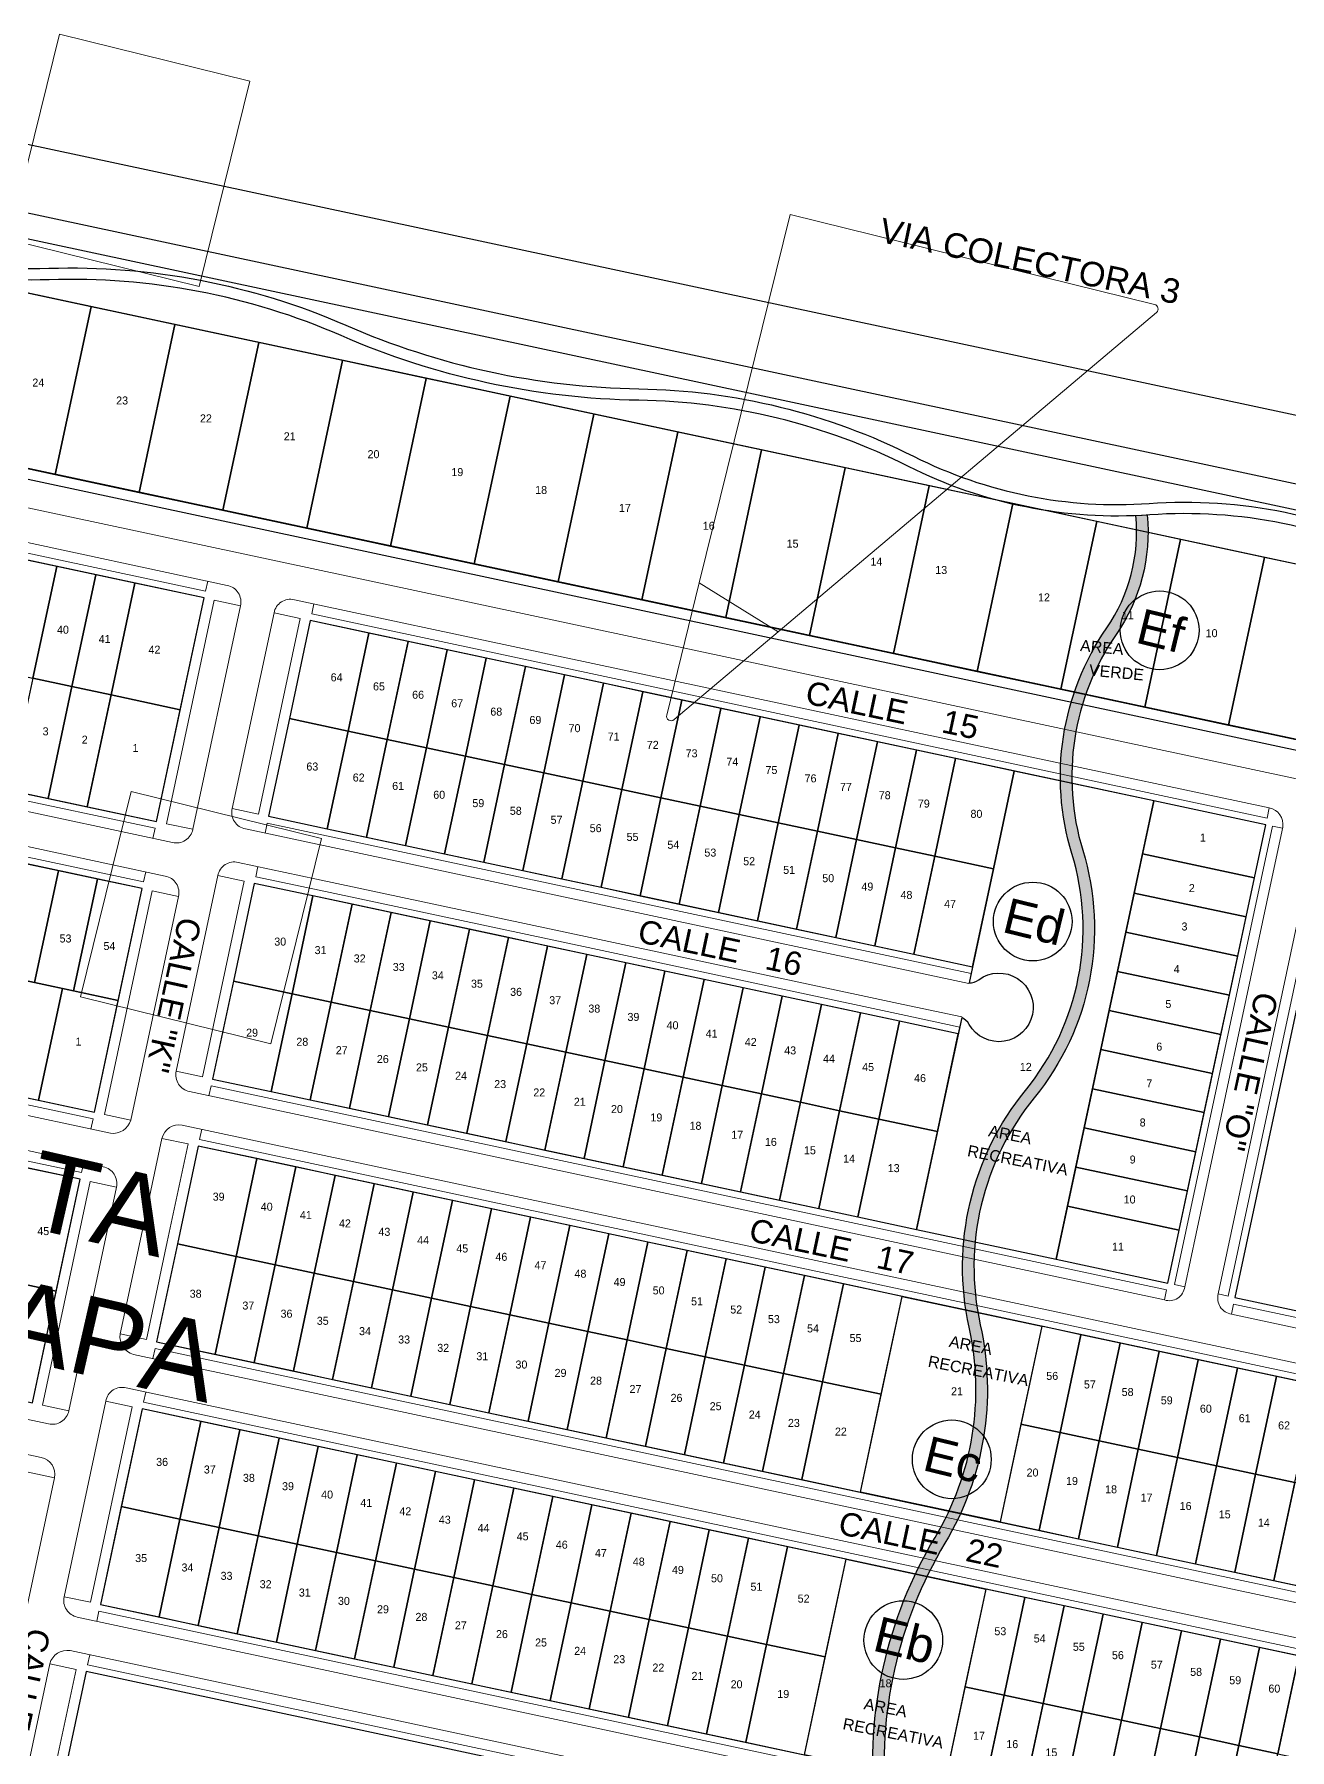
# Model space of a CAD drawing. Header units: millimetres. Extents: x 547073 to 557369, y 9424164 to 9429566.
# Drawn here: x 549427.9 to 549647.7, y 9428641.5 to 9428941.7 of the extents above; entities that cross this region are included whole.
import ezdxf

# ---------------------------------------------------------------- set-up
doc = ezdxf.new("R2010")
doc.units = ezdxf.units.MM
for name, color, linetype in [('--- VIAS', 9, 'Continuous'), ('lineas limite cuadrantes', 7, 'Continuous'), ('NUMERACION', 1, 'Continuous'), ('TEXTO', 5, 'Continuous'), ('TEXTO-CATASTRO', 12, 'Continuous')]:
    doc.layers.add(name, color=color, linetype=linetype)
for name, color, linetype, lineweight in [('00 Recreación pública', 94, 'Continuous', 15), ('hatch', 252, 'Continuous', 0), ('hatch unifailiares', 254, 'Continuous', 25), ('MANZANAS', 1, 'Continuous', 30), ('polilinea lote', 201, 'Continuous', 25), ('trazado manzanas', 6, 'Continuous', 25), ('VEREDAS', 140, 'Continuous', 20)]:
    doc.layers.add(name, color=color, linetype=linetype, lineweight=lineweight)
doc.layers.add('vereda', color=7, linetype='Continuous', lineweight=25, true_color=0xb4b4b4)
doc.styles.add('KBYOZ', font='micross.ttf')
doc.styles.add('ROMANS', font='romans.shx', dxfattribs={"width": 1.1})

# ---------------------------------------------------------------- blocks, each defined once
blk = doc.blocks.new('2368')
at = {"layer": '--- VIAS'}
blk.add_lwpolyline([(6639.41, 2020.93, 0.090814), (6590.03, 2021.92, 0.003219), (6483.08, 2003.83, -0.096457), (6432.24, 2004.76), (6413.05, 2008.86, 0.387572), (6399.09, 2000.7, 0.069371), (6370.68, 1828.94, 0.115729), (6371.23, 1826.26), (6377.32, 1813.19, -0.108383), (6377.88, 1810.68, -0.078521), (6407.54, 2002.88, 0.007461), (6427.87, 1998.54, 0.034377), (6430.78, 1997.91, 0.087573), (6480.19, 1996.21, -0.003322), (6590.48, 2014.9), (7046.37, 1917.42, -0.044201), (7048.17, 1870.2), (7052.04, 1869.37, 0.464576), (7055.67, 1872.18, 0.033164), (7054.84, 1907.54, 0.173315), (7041.84, 1934.9)], format="xyb", close=True, dxfattribs=at)
for points in [[(7055.71, 1873.38, 0.032108), (7054.84, 1907.54, 0.085141), (7051.39, 1920.85), (6590.59, 2019.37, 0.003345), (6479.5, 2000.56, -0.08772), (6431.54, 2002.25, -0.038936), (6428.91, 2002.81, -0.006339), (6411.74, 2006.44, 0.283471), (6402.76, 2002.38, 0.073471), (6373.53, 1821.33)], [(6643.39, 2000.09, 0.131043), (6691.28, 1988.98, -0.111575), (6743.25, 1979.01, 0.099272), (6794.56, 1967.86, -0.113016), (6842.64, 1956.04, 0.134965), (6883.85, 1947.78, -0.136121), (6930.23, 1938.37, 0.12793), (6978.86, 1927.69, -0.124234), (7017.83, 1919.42, 0.125926), (7037.19, 1915.39, -0.642398), (7044.59, 1900.95, 0.258636), (7040.87, 1878.41), (7038.59, 1878.9, -0.244897), (7043.02, 1902.19, 0.642398), (7037.28, 1913.39, -0.125926), (7016.95, 1917.63, 0.124234), (6978.94, 1925.69, -0.12793), (6929.32, 1936.59, 0.136121), (6883.99, 1945.78, -0.134965), (6841.74, 1954.26, 0.113016), (6794.53, 1965.86, -0.099272), (6742.45, 1977.18, 0.111575), (6691.35, 1986.98, -0.131043), (6642.45, 1998.33, 0.22568)]]:
    blk.add_lwpolyline(points, format="xyb", dxfattribs=at)
at = {"layer": 'hatch unifailiares'}
blk.add_lwpolyline([(6583.25, 1972.67, 0.414171), (6585.56, 1969.11), (6586.54, 1973.71), (7048.37, 1874.97, 0.001709), (7048.42, 1876.8), (6583.29, 1976.25, -0.100206)], format="xyb", close=True, dxfattribs=at)
at = {"layer": 'trazado manzanas'}
blk.add_lwpolyline([(6639.08, 1995, 0.090433), (6596.8, 1995.82, 0.000241), (6588.8, 1994.51), (6584.83, 1975.92), (7032.76, 1880.14), (7039.03, 1909.48)], format="xyb", close=True, dxfattribs=at)

msp = doc.modelspace()

# ---------------------------------------------------------------- hatches: boundary and pattern name
at = {"layer": 'hatch'}
h = msp.add_hatch(color=256, dxfattribs=at)
h.dxf.hatch_style = 1
h.paths.add_polyline_path([(549602.974, 9428755.6, 0.2506241), (549611.468, 9428798.906, -0.229287), (549617.301, 9428836.645, 0.1762538), (549622.756, 9428857.552), (549620.756, 9428857.45, -0.1769924), (549615.655, 9428837.781, 0.229287), (549609.556, 9428798.32, -0.2506241), (549601.424, 9428756.866, 0.2296139), (549591.579, 9428715.456, -0.1916593), (549585.617, 9428678.687, 0.1605705), (549575.053, 9428631.678, -0.3594586), (549537.155, 9428575.415), (549541.024, 9428574.589, 0.3417956), (549577.044, 9428631.873, -0.1605705), (549587.333, 9428677.659, 0.1916593), (549593.532, 9428715.889, -0.2296139)])

# ---------------------------------------------------------------- linework, layer by layer
at = {"layer": '--- VIAS'}
msp.add_lwpolyline([(549541.023, 9428574.599), (549537.154, 9428575.425, 0.3594586), (549575.052, 9428631.689, -0.1605705), (549585.616, 9428678.697, 0.1916593), (549591.578, 9428715.467, -0.2296139), (549601.424, 9428756.876, 0.2506241), (549609.555, 9428798.331, -0.229287), (549615.654, 9428837.792, 0.1769924), (549620.755, 9428857.46), (549622.755, 9428857.563, -0.1762538), (549617.3, 9428836.656, 0.229287), (549611.467, 9428798.917, -0.2506241), (549602.973, 9428755.611, 0.2296139), (549593.531, 9428715.899, -0.1916593), (549587.332, 9428677.67, 0.1605705), (549577.043, 9428631.883, -0.3417956)], format="xyb", close=True, dxfattribs=at)
at = {"layer": '00 Recreación pública'}
for points in [[(549432.359, 9428941.661), (549465.662, 9428933.448), (549456.802, 9428897.524), (549423.5, 9428905.737), (549432.359, 9428941.661)], [(549478.21, 9428800.99), (549469.351, 9428765.066), (549436.049, 9428773.279), (549444.908, 9428809.203), (549478.21, 9428800.99)]]:
    msp.add_lwpolyline(points, dxfattribs=at)
for points in [[(549544.338, 9428845.692), (549560.228, 9428910.126), (549624.044, 9428894.388, -0.6047722), (549624.383, 9428893.012), (549558.135, 9428837.121), (549544.338, 9428845.692)], [(549558.135, 9428837.121), (549544.338, 9428845.692), (549538.633, 9428822.562, 0.7266017), (549539.926, 9428821.759), (549558.135, 9428837.121)]]:
    msp.add_lwpolyline(points, format="xyb", dxfattribs=at)
at = {"layer": 'MANZANAS', "color": 1}
for centre in [(549624.926, 9428837.385), (549602.706, 9428786.438), (549588.541, 9428692.342), (549580.049, 9428660.726)]:
    msp.add_circle(centre, 6.888, dxfattribs=at)
at = {"layer": 'polilinea lote'}
for points in [[(549437.877, 9428893.995), (549423.207, 9428897.127), (549416.944, 9428867.788), (549431.614, 9428864.656)], [(549452.546, 9428890.863), (549437.877, 9428893.995), (549431.614, 9428864.656), (549446.283, 9428861.524)], [(549467.216, 9428887.732), (549452.546, 9428890.863), (549446.283, 9428861.524), (549460.952, 9428858.393)], [(549481.885, 9428884.6), (549467.216, 9428887.732), (549460.952, 9428858.393), (549475.622, 9428855.261)], [(549496.555, 9428881.469), (549481.885, 9428884.6), (549475.622, 9428855.261), (549490.291, 9428852.13)], [(549511.224, 9428878.337), (549496.555, 9428881.469), (549490.291, 9428852.13), (549504.961, 9428848.998)], [(549525.893, 9428875.205), (549511.224, 9428878.337), (549504.961, 9428848.998), (549519.63, 9428845.867)], [(549540.563, 9428872.074), (549525.893, 9428875.205), (549519.63, 9428845.867), (549534.3, 9428842.735)], [(549555.232, 9428868.942), (549540.563, 9428872.074), (549534.3, 9428842.735), (549548.969, 9428839.603)], [(549569.902, 9428865.811), (549555.232, 9428868.942), (549548.969, 9428839.603), (549563.639, 9428836.472)], [(549584.571, 9428862.679), (549569.902, 9428865.811), (549563.639, 9428836.472), (549578.308, 9428833.34)], [(549599.241, 9428859.547), (549584.571, 9428862.679), (549578.308, 9428833.34), (549592.978, 9428830.209)], [(549613.91, 9428856.416), (549599.241, 9428859.547), (549592.978, 9428830.209), (549607.647, 9428827.077)], [(549628.581, 9428853.284), (549613.91, 9428856.416), (549607.647, 9428827.077), (549622.316, 9428823.945)], [(549643.25, 9428850.152), (549628.581, 9428853.284), (549622.316, 9428823.945), (549636.987, 9428820.813)], [(549431.858, 9428848.555), (549425.012, 9428850.017), (549420.837, 9428830.457), (549427.683, 9428828.996)], [(549657.919, 9428847.019), (549643.25, 9428850.152), (549636.987, 9428820.813), (549651.656, 9428817.681)], [(549438.704, 9428847.093), (549431.858, 9428848.555), (549427.683, 9428828.996), (549434.528, 9428827.534)], [(549445.55, 9428845.632), (549438.704, 9428847.093), (549434.528, 9428827.534), (549441.374, 9428826.073)], [(549457.676, 9428843.043), (549445.55, 9428845.632), (549441.374, 9428826.073), (549453.501, 9428823.483)], [(549486.526, 9428836.883), (549476.257, 9428839.075), (549472.604, 9428821.961), (549482.872, 9428819.769), (549482.872, 9428819.769)], [(549493.372, 9428835.421), (549486.526, 9428836.883), (549482.872, 9428819.769), (549489.718, 9428818.307)], [(549500.217, 9428833.96), (549493.372, 9428835.421), (549489.718, 9428818.307), (549496.564, 9428816.846)], [(549507.063, 9428832.498), (549500.217, 9428833.96), (549496.564, 9428816.846), (549503.41, 9428815.384)], [(549513.909, 9428831.036), (549507.063, 9428832.498), (549503.41, 9428815.384), (549510.255, 9428813.923)], [(549434.528, 9428827.534), (549427.683, 9428828.996), (549423.507, 9428809.437), (549430.353, 9428807.975)], [(549520.754, 9428829.575), (549513.909, 9428831.036), (549510.255, 9428813.923), (549517.101, 9428812.461)], [(549527.6, 9428828.113), (549520.754, 9428829.575), (549517.101, 9428812.461), (549523.947, 9428811)], [(549441.374, 9428826.073), (549434.528, 9428827.534), (549430.353, 9428807.975), (549437.199, 9428806.513)], [(549453.501, 9428823.483), (549441.374, 9428826.073), (549437.199, 9428806.513), (549449.325, 9428803.924)], [(549534.446, 9428826.651), (549527.6, 9428828.113), (549523.947, 9428811), (549530.793, 9428809.539)], [(549541.292, 9428825.19), (549534.446, 9428826.651), (549530.793, 9428809.539), (549537.638, 9428808.077)], [(549548.137, 9428823.728), (549541.292, 9428825.19), (549537.638, 9428808.077), (549544.484, 9428806.616)], [(549554.983, 9428822.266), (549548.137, 9428823.728), (549544.484, 9428806.616), (549551.33, 9428805.154)], [(549482.872, 9428819.769), (549472.604, 9428821.961), (549468.95, 9428804.847), (549479.219, 9428802.654)], [(549489.718, 9428818.307), (549482.872, 9428819.769), (549479.219, 9428802.654), (549486.065, 9428801.192)], [(549561.829, 9428820.805), (549554.983, 9428822.266), (549551.33, 9428805.154), (549558.176, 9428803.693)], [(549568.674, 9428819.343), (549561.829, 9428820.805), (549558.176, 9428803.693), (549565.021, 9428802.232)], [(549496.564, 9428816.846), (549489.718, 9428818.307), (549486.065, 9428801.192), (549492.91, 9428799.731)], [(549503.41, 9428815.384), (549496.564, 9428816.846), (549492.91, 9428799.731), (549499.756, 9428798.269)], [(549575.52, 9428817.882), (549568.674, 9428819.343), (549565.021, 9428802.232), (549571.867, 9428800.77)], [(549582.366, 9428816.42), (549575.52, 9428817.882), (549571.867, 9428800.77), (549578.713, 9428799.309)], [(549589.211, 9428814.958), (549582.366, 9428816.42), (549578.713, 9428799.309), (549585.559, 9428797.847)], [(549510.255, 9428813.923), (549503.41, 9428815.384), (549499.756, 9428798.269), (549506.602, 9428796.808)], [(549517.101, 9428812.461), (549510.255, 9428813.923), (549506.602, 9428796.808), (549513.447, 9428795.346)], [(549599.48, 9428812.766), (549589.211, 9428814.958), (549585.559, 9428797.847), (549595.827, 9428795.651)], [(549523.947, 9428811), (549517.101, 9428812.461), (549513.447, 9428795.346), (549520.293, 9428793.884)], [(549530.793, 9428809.539), (549523.947, 9428811), (549520.293, 9428793.884), (549527.139, 9428792.423)], [(549537.638, 9428808.077), (549530.793, 9428809.539), (549527.139, 9428792.423), (549533.985, 9428790.961)], [(549544.484, 9428806.616), (549537.638, 9428808.077), (549533.985, 9428790.961), (549540.83, 9428789.499)], [(549643.488, 9428803.37), (549623.929, 9428807.546), (549621.946, 9428798.255), (549641.505, 9428794.08)], [(549551.33, 9428805.154), (549544.484, 9428806.616), (549540.83, 9428789.499), (549547.676, 9428788.038)], [(549558.176, 9428803.693), (549551.33, 9428805.154), (549547.676, 9428788.038), (549554.522, 9428786.576)], [(549565.021, 9428802.232), (549558.176, 9428803.693), (549554.522, 9428786.576), (549561.367, 9428785.114)], [(549571.867, 9428800.77), (549565.021, 9428802.232), (549561.367, 9428785.114), (549568.213, 9428783.653)], [(549578.713, 9428799.309), (549571.867, 9428800.77), (549568.213, 9428783.653), (549575.059, 9428782.191)], [(549585.559, 9428797.847), (549578.713, 9428799.309), (549575.059, 9428782.191), (549581.904, 9428780.73)], [(549432.151, 9428795.321), (549425.305, 9428796.782), (549421.13, 9428777.223), (549427.975, 9428775.761)], [(549595.827, 9428795.651), (549585.559, 9428797.847), (549581.904, 9428780.73), (549592.173, 9428778.537)], [(549641.505, 9428794.08), (549621.946, 9428798.255), (549620.485, 9428791.409), (549640.044, 9428787.234)], [(549438.996, 9428793.859), (549432.151, 9428795.321), (549427.975, 9428775.761), (549434.821, 9428774.3)], [(549446.82, 9428792.189), (549438.996, 9428793.859), (549434.821, 9428774.3), (549442.645, 9428772.629)], [(549476.715, 9428790.923), (549466.445, 9428793.111), (549462.792, 9428775.997), (549473.06, 9428773.805)], [(549483.56, 9428789.461), (549476.715, 9428790.923), (549473.06, 9428773.805), (549479.906, 9428772.343)], [(549490.406, 9428788), (549483.56, 9428789.461), (549479.906, 9428772.343), (549486.752, 9428770.882)], [(549640.044, 9428787.234), (549620.485, 9428791.409), (549619.024, 9428784.563), (549638.583, 9428780.388)], [(549497.252, 9428786.538), (549490.406, 9428788), (549486.752, 9428770.882), (549493.597, 9428769.42)], [(549504.097, 9428785.077), (549497.252, 9428786.538), (549493.597, 9428769.42), (549500.443, 9428767.959)], [(549510.943, 9428783.615), (549504.097, 9428785.077), (549500.443, 9428767.959), (549507.289, 9428766.497)], [(549517.789, 9428782.153), (549510.943, 9428783.615), (549507.289, 9428766.497), (549514.135, 9428765.036)], [(549638.583, 9428780.388), (549619.024, 9428784.563), (549617.562, 9428777.718), (549637.121, 9428773.542)], [(549524.635, 9428780.692), (549517.789, 9428782.153), (549514.135, 9428765.036), (549520.98, 9428763.575)], [(549531.48, 9428779.23), (549524.635, 9428780.692), (549520.98, 9428763.575), (549527.826, 9428762.113)], [(549538.326, 9428777.768), (549531.48, 9428779.23), (549527.826, 9428762.113), (549534.672, 9428760.652)], [(549545.172, 9428776.307), (549538.326, 9428777.768), (549534.672, 9428760.652), (549541.518, 9428759.19)], [(549637.121, 9428773.542), (549617.562, 9428777.718), (549616.101, 9428770.872), (549635.66, 9428766.697)], [(549432.865, 9428774.717), (549423.085, 9428776.805), (549418.91, 9428757.246), (549428.69, 9428755.158)], [(549442.645, 9428772.629), (549432.865, 9428774.717), (549428.69, 9428755.158), (549438.469, 9428753.07)], [(549473.06, 9428773.805), (549462.792, 9428775.997), (549459.138, 9428758.882), (549469.407, 9428756.69)], [(549552.017, 9428774.845), (549545.172, 9428776.307), (549541.518, 9428759.19), (549548.363, 9428757.729)], [(549558.863, 9428773.383), (549552.017, 9428774.845), (549548.363, 9428757.729), (549555.209, 9428756.268)], [(549479.906, 9428772.343), (549473.06, 9428773.805), (549469.407, 9428756.69), (549476.253, 9428755.233)], [(549486.752, 9428770.882), (549479.906, 9428772.343), (549476.253, 9428755.233), (549483.099, 9428753.771)], [(549565.709, 9428771.922), (549558.863, 9428773.383), (549555.209, 9428756.268), (549562.055, 9428754.806)], [(549572.554, 9428770.46), (549565.709, 9428771.922), (549562.055, 9428754.806), (549568.901, 9428753.345)], [(549493.597, 9428769.42), (549486.752, 9428770.882), (549483.099, 9428753.771), (549489.945, 9428752.309)], [(549500.443, 9428767.959), (549493.597, 9428769.42), (549489.945, 9428752.309), (549496.79, 9428750.848)], [(549579.4, 9428768.998), (549572.554, 9428770.46), (549568.901, 9428753.345), (549575.746, 9428751.883)], [(549589.667, 9428766.802), (549579.4, 9428768.998), (549575.746, 9428751.883), (549586.013, 9428749.687)], [(549635.66, 9428766.697), (549616.101, 9428770.872), (549614.64, 9428764.026), (549634.199, 9428759.851)], [(549507.289, 9428766.497), (549500.443, 9428767.959), (549496.79, 9428750.848), (549503.636, 9428749.386)], [(549514.135, 9428765.036), (549507.289, 9428766.497), (549503.636, 9428749.386), (549510.482, 9428747.924)], [(549520.98, 9428763.575), (549514.135, 9428765.036), (549510.482, 9428747.924), (549517.327, 9428746.463)], [(549527.826, 9428762.113), (549520.98, 9428763.575), (549517.327, 9428746.463), (549524.173, 9428745.001)], [(549634.199, 9428759.851), (549614.64, 9428764.026), (549613.178, 9428757.18), (549632.737, 9428753.005)], [(549534.672, 9428760.652), (549527.826, 9428762.113), (549524.173, 9428745.001), (549531.019, 9428743.539)], [(549534.672, 9428760.652), (549531.019, 9428743.539), (549537.865, 9428742.078), (549541.518, 9428759.19)], [(549548.363, 9428757.729), (549541.518, 9428759.19), (549537.865, 9428742.078), (549544.71, 9428740.616)], [(549555.209, 9428756.268), (549548.363, 9428757.729), (549544.71, 9428740.616), (549551.556, 9428739.155)], [(549632.737, 9428753.005), (549613.178, 9428757.18), (549611.717, 9428750.334), (549631.276, 9428746.159)], [(549562.055, 9428754.806), (549555.209, 9428756.268), (549551.556, 9428739.155), (549558.402, 9428737.693)], [(549568.901, 9428753.345), (549562.055, 9428754.806), (549558.402, 9428737.693), (549565.247, 9428736.231)], [(549575.746, 9428751.883), (549568.901, 9428753.345), (549565.247, 9428736.231), (549572.093, 9428734.77)], [(549586.013, 9428749.687), (549575.746, 9428751.883), (549572.093, 9428734.77), (549582.359, 9428732.573)], [(549631.276, 9428746.159), (549611.717, 9428750.334), (549610.256, 9428743.489), (549629.815, 9428739.314)], [(549466.901, 9428744.954), (549456.633, 9428747.147), (549452.979, 9428730.033), (549463.248, 9428727.84)], [(549473.747, 9428743.493), (549466.901, 9428744.954), (549463.248, 9428727.84), (549470.094, 9428726.379)], [(549435.964, 9428741.334), (549426.184, 9428743.422), (549422.009, 9428723.863), (549431.788, 9428721.775)], [(549480.593, 9428742.031), (549473.747, 9428743.493), (549470.094, 9428726.379), (549476.939, 9428724.918)], [(549487.438, 9428740.569), (549480.593, 9428742.031), (549476.939, 9428724.918), (549483.785, 9428723.456)], [(549629.815, 9428739.314), (549610.256, 9428743.489), (549608.795, 9428736.643), (549628.354, 9428732.468)], [(549494.284, 9428739.108), (549487.438, 9428740.569), (549483.785, 9428723.456), (549490.631, 9428721.995)], [(549501.13, 9428737.646), (549494.284, 9428739.108), (549490.631, 9428721.995), (549497.477, 9428720.533)], [(549507.976, 9428736.184), (549501.13, 9428737.646), (549497.477, 9428720.533), (549504.322, 9428719.072)], [(549514.821, 9428734.723), (549507.976, 9428736.184), (549504.322, 9428719.072), (549511.168, 9428717.611)], [(549628.354, 9428732.468), (549608.795, 9428736.643), (549606.811, 9428727.352), (549626.37, 9428723.176)], [(549521.667, 9428733.261), (549514.821, 9428734.723), (549511.168, 9428717.611), (549518.014, 9428716.149)], [(549528.513, 9428731.8), (549521.667, 9428733.261), (549518.014, 9428716.149), (549524.86, 9428714.688)], [(549463.248, 9428727.84), (549452.979, 9428730.033), (549449.326, 9428712.918), (549459.594, 9428710.726)], [(549535.358, 9428730.338), (549528.513, 9428731.8), (549524.86, 9428714.688), (549531.705, 9428713.226)], [(549542.204, 9428728.876), (549535.358, 9428730.338), (549531.705, 9428713.226), (549538.551, 9428711.765)], [(549470.094, 9428726.379), (549463.248, 9428727.84), (549459.594, 9428710.726), (549466.44, 9428709.264)], [(549476.939, 9428724.918), (549470.094, 9428726.379), (549466.44, 9428709.264), (549473.286, 9428707.802)], [(549549.05, 9428727.415), (549542.204, 9428728.876), (549538.551, 9428711.765), (549545.397, 9428710.304)], [(549555.895, 9428725.953), (549549.05, 9428727.415), (549545.397, 9428710.304), (549552.243, 9428708.842)], [(549431.788, 9428721.775), (549422.009, 9428723.863), (549417.833, 9428704.304), (549427.613, 9428702.216)], [(549483.785, 9428723.456), (549476.939, 9428724.918), (549473.286, 9428707.802), (549480.131, 9428706.341)], [(549490.631, 9428721.995), (549483.785, 9428723.456), (549480.131, 9428706.341), (549486.977, 9428704.879)], [(549562.741, 9428724.491), (549555.895, 9428725.953), (549552.243, 9428708.842), (549559.088, 9428707.381)], [(549569.587, 9428723.03), (549562.741, 9428724.491), (549559.088, 9428707.381), (549565.934, 9428705.919)], [(549497.477, 9428720.533), (549490.631, 9428721.995), (549486.977, 9428704.879), (549493.823, 9428703.417)], [(549504.322, 9428719.072), (549497.477, 9428720.533), (549493.823, 9428703.417), (549500.668, 9428701.956)], [(549504.322, 9428719.072), (549497.477, 9428720.533), (549493.823, 9428703.417), (549500.668, 9428701.956)], [(549579.856, 9428720.837), (549569.587, 9428723.03), (549565.934, 9428705.919), (549576.203, 9428703.727)], [(549579.856, 9428720.837), (549604.305, 9428715.617), (549596.998, 9428681.388), (549572.548, 9428686.608)], [(549504.322, 9428719.072), (549500.668, 9428701.956), (549507.514, 9428700.494), (549511.168, 9428717.611)], [(549518.014, 9428716.149), (549511.168, 9428717.611), (549507.514, 9428700.494), (549514.36, 9428699.032)], [(549524.86, 9428714.688), (549518.014, 9428716.149), (549514.36, 9428699.032), (549521.206, 9428697.571)], [(549524.86, 9428714.688), (549518.014, 9428716.149), (549514.36, 9428699.032), (549521.206, 9428697.571)], [(549531.705, 9428713.226), (549524.86, 9428714.688), (549521.206, 9428697.571), (549528.051, 9428696.109)], [(549611.15, 9428714.155), (549604.305, 9428715.617), (549600.651, 9428698.503), (549607.497, 9428697.041)], [(549538.551, 9428711.765), (549531.705, 9428713.226), (549528.051, 9428696.109), (549534.897, 9428694.647)], [(549545.397, 9428710.304), (549538.551, 9428711.765), (549534.897, 9428694.647), (549541.743, 9428693.186)], [(549617.996, 9428712.694), (549611.15, 9428714.155), (549607.497, 9428697.041), (549614.342, 9428695.579)], [(549624.842, 9428711.232), (549617.996, 9428712.694), (549614.342, 9428695.579), (549621.188, 9428694.118)], [(549552.243, 9428708.842), (549545.397, 9428710.304), (549541.743, 9428693.186), (549548.588, 9428691.724)], [(549559.088, 9428707.381), (549552.243, 9428708.842), (549548.588, 9428691.724), (549555.434, 9428690.263)], [(549631.687, 9428709.77), (549624.842, 9428711.232), (549621.188, 9428694.118), (549628.034, 9428692.656)], [(549638.533, 9428708.309), (549631.687, 9428709.77), (549628.034, 9428692.656), (549634.88, 9428691.194)], [(549565.934, 9428705.919), (549559.088, 9428707.381), (549555.434, 9428690.263), (549562.28, 9428688.801)], [(549576.203, 9428703.727), (549565.934, 9428705.919), (549562.28, 9428688.801), (549572.549, 9428686.609)], [(549645.379, 9428706.847), (549638.533, 9428708.309), (549634.88, 9428691.194), (549641.725, 9428689.733)], [(549652.224, 9428705.386), (549645.379, 9428706.847), (549641.725, 9428689.733), (549648.571, 9428688.271)], [(549457.089, 9428698.99), (549446.82, 9428701.182), (549443.167, 9428684.068), (549453.436, 9428681.876)], [(549463.935, 9428697.528), (549457.089, 9428698.99), (549453.436, 9428681.876), (549460.281, 9428680.414)], [(549470.78, 9428696.067), (549463.935, 9428697.528), (549460.281, 9428680.414), (549467.127, 9428678.953)], [(549607.497, 9428697.041), (549600.651, 9428698.503), (549596.998, 9428681.388), (549603.843, 9428679.927)], [(549607.497, 9428697.041), (549603.843, 9428679.927), (549610.689, 9428678.465), (549614.342, 9428695.579)], [(549477.626, 9428694.605), (549470.78, 9428696.067), (549467.127, 9428678.953), (549473.973, 9428677.492)], [(549484.472, 9428693.143), (549477.626, 9428694.605), (549473.973, 9428677.492), (549480.819, 9428676.03)], [(549621.188, 9428694.118), (549614.342, 9428695.579), (549610.689, 9428678.465), (549617.535, 9428677.003)], [(549628.034, 9428692.656), (549621.188, 9428694.118), (549617.535, 9428677.003), (549624.38, 9428675.542)], [(549491.318, 9428691.682), (549484.472, 9428693.143), (549480.819, 9428676.03), (549487.664, 9428674.569)], [(549498.163, 9428690.22), (549491.318, 9428691.682), (549487.664, 9428674.569), (549494.51, 9428673.107)], [(549634.88, 9428691.194), (549628.034, 9428692.656), (549624.38, 9428675.542), (549631.226, 9428674.08)], [(549641.725, 9428689.733), (549634.88, 9428691.194), (549631.226, 9428674.08), (549638.072, 9428672.618)], [(549505.009, 9428688.758), (549498.163, 9428690.22), (549494.51, 9428673.107), (549501.356, 9428671.646)], [(549511.855, 9428687.297), (549505.009, 9428688.758), (549501.356, 9428671.646), (549508.202, 9428670.185)], [(549648.571, 9428688.271), (549641.725, 9428689.733), (549638.072, 9428672.618), (549644.917, 9428671.157)], [(549655.417, 9428686.81), (549648.571, 9428688.271), (549644.917, 9428671.157), (549651.763, 9428669.695)], [(549518.7, 9428685.835), (549511.855, 9428687.297), (549508.202, 9428670.185), (549515.047, 9428668.723)], [(549525.546, 9428684.374), (549518.7, 9428685.835), (549515.047, 9428668.723), (549521.893, 9428667.262)], [(549532.392, 9428682.912), (549525.546, 9428684.374), (549521.893, 9428667.262), (549528.739, 9428665.8)], [(549453.436, 9428681.876), (549443.167, 9428684.068), (549439.513, 9428666.954), (549449.782, 9428664.761)], [(549460.281, 9428680.414), (549453.436, 9428681.876), (549449.782, 9428664.761), (549456.628, 9428663.3)], [(549539.237, 9428681.45), (549532.392, 9428682.912), (549528.739, 9428665.8), (549535.585, 9428664.339)], [(549546.083, 9428679.989), (549539.237, 9428681.45), (549535.585, 9428664.339), (549542.43, 9428662.878)], [(549467.127, 9428678.953), (549460.281, 9428680.414), (549456.628, 9428663.3), (549463.473, 9428661.838)], [(549473.973, 9428677.492), (549467.127, 9428678.953), (549463.473, 9428661.838), (549470.319, 9428660.376)], [(549552.929, 9428678.527), (549546.083, 9428679.989), (549542.43, 9428662.878), (549549.276, 9428661.416)], [(549559.775, 9428677.065), (549552.929, 9428678.527), (549549.276, 9428661.416), (549556.122, 9428659.955)], [(549480.819, 9428676.03), (549473.973, 9428677.492), (549470.319, 9428660.376), (549477.165, 9428658.915)], [(549487.664, 9428674.569), (549480.819, 9428676.03), (549477.165, 9428658.915), (549484.01, 9428657.453)], [(549570.043, 9428674.873), (549559.775, 9428677.065), (549556.122, 9428659.955), (549566.391, 9428657.763)], [(549494.51, 9428673.107), (549487.664, 9428674.569), (549484.01, 9428657.453), (549490.856, 9428655.991)], [(549501.356, 9428671.646), (549494.51, 9428673.107), (549490.856, 9428655.991), (549497.702, 9428654.53)], [(549570.043, 9428674.872), (549594.492, 9428669.653), (549587.185, 9428635.424), (549562.736, 9428640.644)], [(549508.202, 9428670.185), (549501.356, 9428671.646), (549497.702, 9428654.53), (549504.548, 9428653.068)], [(549515.047, 9428668.723), (549508.202, 9428670.185), (549504.548, 9428653.068), (549511.393, 9428651.606)], [(549515.047, 9428668.723), (549508.202, 9428670.185), (549504.548, 9428653.068), (549511.393, 9428651.606)], [(549601.338, 9428668.191), (549594.492, 9428669.653), (549590.84, 9428652.542), (549597.685, 9428651.081)], [(549521.893, 9428667.262), (549515.047, 9428668.723), (549511.393, 9428651.606), (549518.239, 9428650.145)], [(549528.739, 9428665.8), (549521.893, 9428667.262), (549518.239, 9428650.145), (549525.085, 9428648.683)], [(549608.184, 9428666.729), (549601.338, 9428668.191), (549597.685, 9428651.081), (549604.531, 9428649.619)], [(549615.029, 9428665.268), (549608.184, 9428666.729), (549604.531, 9428649.619), (549611.377, 9428648.158)], [(549535.585, 9428664.339), (549528.739, 9428665.8), (549525.085, 9428648.683), (549531.93, 9428647.222)], [(549542.43, 9428662.878), (549535.585, 9428664.339), (549531.93, 9428647.222), (549538.776, 9428645.76)], [(549621.875, 9428663.806), (549615.029, 9428665.268), (549611.377, 9428648.158), (549618.223, 9428646.697)], [(549628.721, 9428662.345), (549621.875, 9428663.806), (549618.223, 9428646.697), (549625.067, 9428645.23)], [(549549.276, 9428661.416), (549542.43, 9428662.878), (549538.776, 9428645.76), (549545.622, 9428644.298)], [(549556.122, 9428659.955), (549549.276, 9428661.416), (549545.622, 9428644.298), (549552.467, 9428642.837)], [(549556.122, 9428659.955), (549549.276, 9428661.416), (549545.622, 9428644.298), (549552.467, 9428642.837)], [(549635.566, 9428660.883), (549628.721, 9428662.345), (549625.067, 9428645.23), (549631.913, 9428643.769)], [(549642.412, 9428659.421), (549635.566, 9428660.883), (549631.913, 9428643.769), (549638.759, 9428642.307)], [(549566.391, 9428657.763), (549556.122, 9428659.955), (549552.467, 9428642.837), (549562.736, 9428640.644)], [(549649.258, 9428657.96), (549642.412, 9428659.421), (549638.759, 9428642.307), (549645.604, 9428640.846)], [(549656.103, 9428656.498), (549649.258, 9428657.96), (549645.604, 9428640.846), (549652.45, 9428639.384)], [(549597.685, 9428651.081), (549590.84, 9428652.542), (549587.185, 9428635.424), (549594.031, 9428633.962)], [(549604.531, 9428649.619), (549597.685, 9428651.081), (549594.031, 9428633.962), (549600.877, 9428632.501)], [(549611.377, 9428648.158), (549604.531, 9428649.619), (549600.877, 9428632.501), (549607.722, 9428631.039)], [(549618.223, 9428646.697), (549611.377, 9428648.158), (549607.722, 9428631.039), (549614.568, 9428629.577)], [(549625.067, 9428645.23), (549618.223, 9428646.697), (549614.568, 9428629.577), (549621.414, 9428628.116)], [(549631.913, 9428643.769), (549625.067, 9428645.23), (549621.414, 9428628.116), (549628.259, 9428626.654)], [(549638.759, 9428642.307), (549631.913, 9428643.769), (549628.259, 9428626.654), (549635.105, 9428625.192)], [(549645.604, 9428640.846), (549638.759, 9428642.307), (549635.105, 9428625.192), (549641.951, 9428623.731)]]:
    msp.add_lwpolyline(points, close=True, dxfattribs=at)
for points in [[(549623.929, 9428807.546), (549623.929, 9428807.546), (549599.48, 9428812.766), (549595.827, 9428795.651), (549591.564, 9428775.686, 0.1518941), (549593.25, 9428776.262, -2.618063), (549591.58, 9428768.438, 0.151893), (549590.276, 9428769.653), (549582.359, 9428732.573), (549606.811, 9428727.352)], [(549777.907, 9428774.656), (549777.907, 9428774.656), (549655.222, 9428800.854), (549638.106, 9428720.671), (549758.443, 9428694.977, 0.0797415)], [(549437.007, 9428655.211), (549429.7, 9428620.982), (549518.695, 9428601.984, -0.0046596), (549518.695, 9428601.984), (549518.695, 9428601.984), (549526.002, 9428636.217), (549526.002, 9428636.217)]]:
    msp.add_lwpolyline(points, format="xyb", close=True, dxfattribs=at)
at = {"layer": 'trazado manzanas'}
for points in [[(549379.199, 9428906.521, 0.0323535), (549364.323, 9428908.686, 0.0325367), (549349.034, 9428908.917, 0.0278708), (549336.006, 9428907.535, 0.000241), (549328.01, 9428906.229), (549324.037, 9428887.621), (549534.3, 9428842.735), (549607.647, 9428827.077), (549666.325, 9428814.548), (549771.999, 9428791.986), (549778.263, 9428821.325), (549672.589, 9428843.887), (549613.91, 9428856.416), (549540.563, 9428872.074)], [(549449.325, 9428803.924), (549457.676, 9428843.043), (549329.173, 9428870.48), (549315.872, 9428873.319), (549313.785, 9428863.54), (549211.688, 9428885.339, 0.0136042), (549203.737, 9428856.36)], [(549201.004, 9428844.673, 0.0181186), (549193.737, 9428805.323), (549438.469, 9428753.07), (549446.82, 9428792.189), (549397.922, 9428802.629)], [(549641.505, 9428794.08), (549643.488, 9428803.37), (549623.929, 9428807.546), (549623.929, 9428807.546), (549623.929, 9428807.546), (549623.929, 9428807.546), (549623.929, 9428807.546), (549623.929, 9428807.546), (549623.929, 9428807.546), (549623.929, 9428807.546), (549623.929, 9428807.546), (549623.929, 9428807.546), (549623.929, 9428807.546), (549623.929, 9428807.546), (549623.929, 9428807.546), (549623.929, 9428807.546), (549623.929, 9428807.546), (549623.929, 9428807.546), (549623.929, 9428807.546), (549623.929, 9428807.546), (549476.257, 9428839.075), (549472.604, 9428821.961), (549468.95, 9428804.847), (549479.219, 9428802.654), (549527.139, 9428792.423), (549527.139, 9428792.423), (549527.139, 9428792.423), (549527.139, 9428792.423), (549527.139, 9428792.423), (549527.139, 9428792.423), (549527.139, 9428792.423), (549581.904, 9428780.73), (549581.904, 9428780.73), (549581.904, 9428780.73), (549581.904, 9428780.73), (549581.904, 9428780.73), (549581.904, 9428780.73), (549581.904, 9428780.73), (549581.904, 9428780.73), (549592.173, 9428778.537), (549591.564, 9428775.686, 0.1518941), (549593.25, 9428776.262, -2.618063), (549591.58, 9428768.438, 0.151893), (549590.276, 9428769.653), (549589.667, 9428766.802), (549579.4, 9428768.998), (549579.4, 9428768.998), (549579.4, 9428768.998), (549579.4, 9428768.998), (549579.4, 9428768.998), (549579.4, 9428768.998), (549579.4, 9428768.998), (549579.4, 9428768.998), (549524.635, 9428780.692), (549524.635, 9428780.692), (549524.635, 9428780.692), (549524.635, 9428780.692), (549524.635, 9428780.692), (549524.635, 9428780.692), (549524.635, 9428780.692), (549476.715, 9428790.923), (549466.445, 9428793.111), (549462.792, 9428775.997), (549459.138, 9428758.882), (549469.407, 9428756.69), (549476.253, 9428755.233), (549476.253, 9428755.233), (549476.253, 9428755.233), (549476.253, 9428755.233), (549476.253, 9428755.233), (549476.253, 9428755.233), (549476.253, 9428755.233), (549572.093, 9428734.77), (549572.093, 9428734.77), (549572.093, 9428734.77), (549572.093, 9428734.77), (549572.093, 9428734.77), (549572.093, 9428734.77), (549572.093, 9428734.77), (549572.093, 9428734.77), (549582.359, 9428732.573), (549606.811, 9428727.352), (549626.37, 9428723.176), (549628.354, 9428732.468), (549628.354, 9428732.468), (549628.354, 9428732.468), (549628.354, 9428732.468), (549641.505, 9428794.08), (549641.505, 9428794.08), (549641.505, 9428794.08), (549641.505, 9428794.08), (549641.505, 9428794.08)], [(549777.907, 9428774.656), (549777.907, 9428774.656), (549655.222, 9428800.854), (549638.106, 9428720.671), (549758.443, 9428694.977, 0.0797415)], [(549192.112, 9428793.4, 0.0182479), (549188.565, 9428753.255), (549427.613, 9428702.216), (549435.964, 9428741.334)], [(549456.633, 9428747.147), (549452.979, 9428730.033), (549449.326, 9428712.918), (549735.257, 9428651.868, 0.0174726), (549744.929, 9428667.708, 0.0180406), (549753.41, 9428683.781)], [(549446.82, 9428701.182), (549439.513, 9428666.954), (549706.424, 9428609.965, -0.0084959), (549727.8, 9428641.19)], [(549437.007, 9428655.211), (549429.7, 9428620.982), (549518.695, 9428601.984), (549577.372, 9428589.458), (549679.788, 9428567.594, -0.0082701), (549699.402, 9428599.194), (549584.68, 9428623.688), (549526.002, 9428636.217)]]:
    msp.add_lwpolyline(points, format="xyb", close=True, dxfattribs=at)
at = {"layer": 'VEREDAS'}
for p, q in [((549790.369, 9428781.212), (549322.64, 9428881.077)), ((549461.725, 9428845.246), (549311.612, 9428877.502)), ((549457.927, 9428844.216), (549329.424, 9428871.653)), ((549203.03, 9428853.443), (549452.122, 9428800.259)), ((549203.452, 9428855.194), (549449.075, 9428802.751)), ((549457.927, 9428844.216), (549458.303, 9428845.977)), ((549451.086, 9428803.548), (549459.437, 9428842.667)), ((549455.682, 9428802.567), (549464.033, 9428841.685)), ((549464.033, 9428841.685), (549459.437, 9428842.667)), ((549469.901, 9428840.433), (549462.594, 9428806.204)), ((549474.497, 9428839.451), (549469.901, 9428840.433)), ((549644.115, 9428806.303), (549473.464, 9428842.74)), ((549476.884, 9428842.009), (549476.508, 9428840.249)), ((549474.497, 9428839.451), (549467.19, 9428805.222)), ((549643.739, 9428804.543), (549476.508, 9428840.249)), ((549450.869, 9428794.392), (549398.549, 9428805.563)), ((549462.594, 9428806.204), (549467.19, 9428805.222)), ((549643.739, 9428804.543), (549644.115, 9428806.303)), ((549193.307, 9428802.347), (549441.266, 9428749.405)), ((549193.563, 9428804.133), (549438.219, 9428751.896)), ((549447.071, 9428793.362), (549398.173, 9428803.802)), ((549448.699, 9428800.99), (549449.075, 9428802.751)), ((549451.086, 9428803.548), (549455.682, 9428802.567)), ((549464.901, 9428802.644), (549591.546, 9428775.603)), ((549468.7, 9428803.673), (549468.324, 9428801.913)), ((549468.7, 9428803.673), (549591.922, 9428777.364)), ((549646.422, 9428802.743), (549644.662, 9428803.119)), ((549440.013, 9428743.537), (549192.494, 9428796.386)), ((549477.341, 9428793.857), (549463.648, 9428796.774)), ((549467.071, 9428796.045), (549466.696, 9428794.285)), ((549436.214, 9428742.508), (549192.263, 9428794.595)), ((549447.071, 9428793.362), (549447.446, 9428795.122)), ((549460.088, 9428794.466), (549452.781, 9428760.24)), ((549464.685, 9428793.486), (549457.378, 9428759.258)), ((549464.685, 9428793.486), (549460.088, 9428794.466)), ((549476.965, 9428792.097), (549466.696, 9428794.285)), ((549525.261, 9428783.626), (549477.341, 9428793.857)), ((549440.229, 9428752.694), (549448.58, 9428791.813)), ((549444.826, 9428751.713), (549453.177, 9428790.831)), ((549453.177, 9428790.831), (549448.58, 9428791.813)), ((549524.885, 9428781.865), (549476.965, 9428792.097)), ((549580.028, 9428771.932), (549525.261, 9428783.626)), ((549579.651, 9428770.172), (549524.885, 9428781.865)), ((549590.294, 9428769.735), (549580.028, 9428771.932)), ((549589.918, 9428767.975), (549579.651, 9428770.172)), ((549452.781, 9428760.24), (549457.378, 9428759.258)), ((549455.089, 9428756.679), (549625.744, 9428720.242)), ((549458.888, 9428757.709), (549458.512, 9428755.948)), ((549458.888, 9428757.709), (549626.12, 9428722.003)), ((549437.843, 9428750.136), (549438.219, 9428751.896)), ((549440.229, 9428752.694), (549444.826, 9428751.713)), ((549754.729, 9428686.567), (549453.836, 9428750.811)), ((549188.417, 9428750.219), (549430.409, 9428698.551)), ((549450.276, 9428748.504), (549446.623, 9428731.39)), ((549454.872, 9428747.523), (549450.276, 9428748.504)), ((549454.872, 9428747.523), (549451.219, 9428730.408)), ((549457.259, 9428750.081), (549456.883, 9428748.32)), ((549753.944, 9428684.894), (549456.883, 9428748.32)), ((549429.157, 9428692.683), (549188.17, 9428744.137)), ((549436.214, 9428742.508), (549436.59, 9428744.268)), ((549429.373, 9428701.84), (549437.724, 9428740.959)), ((549433.97, 9428700.859), (549442.321, 9428739.977)), ((549442.321, 9428739.977), (549437.724, 9428740.959)), ((549446.623, 9428731.39), (549442.969, 9428714.275)), ((549451.219, 9428730.408), (549447.565, 9428713.294)), ((549625.744, 9428720.242), (549626.12, 9428722.003)), ((549627.544, 9428722.926), (549629.304, 9428722.55)), ((549635.172, 9428721.297), (549636.932, 9428720.921)), ((549637.855, 9428719.497), (549637.479, 9428717.737)), ((549637.479, 9428717.737), (549758.436, 9428691.911)), ((549637.855, 9428719.497), (549757.966, 9428693.852)), ((549442.969, 9428714.275), (549447.565, 9428713.294)), ((549449.075, 9428711.744), (549448.699, 9428709.984)), ((549449.075, 9428711.744), (549734.545, 9428650.793)), ((549445.277, 9428710.715), (549733.473, 9428649.181)), ((549440.464, 9428702.54), (549433.157, 9428668.311)), ((549445.06, 9428701.558), (549440.464, 9428702.54)), ((549729.696, 9428643.853), (549444.024, 9428704.847)), ((549447.447, 9428704.116), (549447.071, 9428702.356)), ((549728.557, 9428642.255), (549447.071, 9428702.356)), ((549429.373, 9428701.84), (549433.97, 9428700.859)), ((549445.06, 9428701.558), (549437.753, 9428667.33)), ((549423.113, 9428650.004), (549431.464, 9428689.123)), ((549431.464, 9428689.123), (549426.868, 9428690.104)), ((549433.157, 9428668.311), (549437.753, 9428667.33)), ((549435.464, 9428664.751), (549704.652, 9428607.276)), ((549439.263, 9428665.78), (549438.887, 9428664.02)), ((549439.263, 9428665.78), (549705.715, 9428608.889)), ((549526.629, 9428639.151), (549434.21, 9428658.876)), ((549437.633, 9428658.145), (549437.257, 9428656.385)), ((549430.65, 9428656.568), (549420.77, 9428610.29)), ((549435.247, 9428655.587), (549427.939, 9428621.358)), ((549435.247, 9428655.587), (549430.65, 9428656.568)), ((549526.253, 9428637.39), (549437.257, 9428656.385))]:
    msp.add_line(p, q, dxfattribs=at)
for points in [[(549627.544, 9428722.926), (549629.527, 9428732.217), (549642.679, 9428793.829), (549644.662, 9428803.119)], [(549629.304, 9428722.55), (549631.287, 9428731.842), (549644.439, 9428793.453), (549646.469, 9428802.964)], [(549652.288, 9428801.48), (549635.172, 9428721.297)], [(549654.048, 9428801.105), (549636.932, 9428720.921)]]:
    msp.add_lwpolyline(points, dxfattribs=at)
for centre, radius, start, end in [((549461.157, 9428842.35), 2.951, 346.99645, 78.89772), ((549472.774, 9428839.899), 2.923, 76.41484, 169.48233), ((549465.391, 9428805.489), 2.887, 165.66471, 260.23055), ((549643.622, 9428803.456), 2.889, 350.1908, 80.1881), ((549452.813, 9428803.093), 2.917, 256.29408, 349.59941), ((549462.924, 9428793.991), 2.876, 75.42431, 170.49745), ((549450.333, 9428791.516), 2.925, 346.46497, 79.42931), ((549455.706, 9428759.607), 2.992, 167.79646, 258.09649), ((549441.725, 9428752.597), 3.225, 261.81514, 344.08203), ((549453.257, 9428747.805), 3.062, 79.08752, 166.80774), ((549439.413, 9428740.621), 2.978, 347.51322, 78.38395), ((549626.61, 9428722.807), 2.707, 251.34636, 354.55162), ((549637.937, 9428720.561), 2.861, 165.09821, 260.79976), ((549446.161, 9428713.816), 3.225, 171.81279, 254.08121), ((549443.299, 9428702.065), 2.875, 75.3974, 170.49976), ((549431.085, 9428701.408), 2.936, 256.69035, 349.20681), ((549428.518, 9428689.741), 3.011, 348.15021, 77.74703), ((549436.083, 9428667.679), 2.993, 167.82225, 258.07059), ((549433.702, 9428655.761), 3.156, 80.72708, 165.18036)]:
    msp.add_arc(centre, radius, start, end, dxfattribs=at)

# ---------------------------------------------------------------- block references
at = {"layer": 'vereda', "color": 7, "lineweight": 30, "rotation": 0.016370502563584}
msp.add_blockref('2368', (542739.775, 9426909.833), dxfattribs=at)
msp.add_blockref('2368', (542739.775, 9426909.833), dxfattribs=at)

# ---------------------------------------------------------------- texts
at = {"layer": 'lineas limite cuadrantes', "insert": (549391.367, 9428755.142), "char_height": 13.7592, "attachment_point": 1, "rotation": 347.11008, "style": 'ROMANS'}
msp.add_mtext_dynamic_manual_height_columns('\\pxqc;{\\fArial|b0|i0|c0|p34;4TA\\PETAPA}', width=90.94521, gutter_width=6, heights=[0], dxfattribs=at)
at = {"layer": 'MANZANAS', "color": 1, "char_height": 6.1586, "width": 0.000285, "attachment_point": 5, "rotation": 346.27061, "style": 'KBYOZ'}
for s, insert in [('Ef', (549625.164, 9428837.316)), ('Ed', (549602.945, 9428786.369)), ('Ec', (549588.78, 9428692.273)), ('Eb', (549580.287, 9428660.657))]:
    msp.add_mtext(s, dxfattribs=dict(at, insert=insert))
at = {"layer": 'NUMERACION', "color": 1, "char_height": 1.4, "attachment_point": 1, "rotation": 0.01637}
for s, insert, width in [('24', (549427.6, 9428881.429), 1.94611), ('23', (549442.269, 9428878.297), 1.94611), ('22', (549456.939, 9428875.165), 1.94611), ('21', (549471.608, 9428872.034), 1.94611), ('20', (549486.277, 9428868.902), 1.94611), ('19', (549500.947, 9428865.77), 1.94611), ('18', (549515.616, 9428862.639), 1.94611), ('17', (549530.286, 9428859.507), 1.94611), ('16', (549544.955, 9428856.376), 1.94611), ('15', (549559.625, 9428853.244), 1.94611), ('14', (549574.294, 9428850.112), 1.94611), ('13', (549585.649, 9428848.639), 1.94611), ('12', (549603.633, 9428843.85), 1.94611), ('11', (549618.303, 9428840.718), 1.94611), ('40', (549431.915, 9428838.191), 3.30606), ('10', (549632.973, 9428837.585), 1.94611), ('41', (549439.211, 9428836.569), 3.30606), ('42', (549447.928, 9428834.701), 3.30606), ('64', (549479.816, 9428829.86), 3.30606), ('65', (549487.233, 9428828.273), 3.30606), ('66', (549494.079, 9428826.812), 3.30606), ('67', (549500.918, 9428825.321), 3.30606), ('68', (549507.765, 9428823.862), 3.30606), ('69', (549514.61, 9428822.398), 3.30606), ('3', (549429.394, 9428820.413), 1.94611), ('70', (549521.462, 9428820.966), 3.30606), ('71', (549528.308, 9428819.505), 3.30606), ('2', (549436.24, 9428818.951), 1.94611), ('1', (549445.131, 9428817.491), 1.94611), ('72', (549535.153, 9428818.043), 3.30606), ('73', (549541.949, 9428816.567), 3.30606), ('63', (549475.568, 9428814.253), 3.30606), ('74', (549549.082, 9428815.105), 3.30606), ('75', (549555.928, 9428813.644), 3.30606), ('62', (549483.681, 9428812.332), 3.30606), ('61', (549490.584, 9428810.858), 3.30606), ('76', (549562.773, 9428812.182), 3.30606), ('77', (549568.967, 9428810.689), 3.30606), ('60', (549497.774, 9428809.315), 3.30606), ('59', (549504.62, 9428807.853), 3.30606), ('78', (549575.756, 9428809.239), 3.30606), ('79', (549582.601, 9428807.778), 3.30606), ('58', (549511.175, 9428806.508), 3.30606), ('57', (549518.311, 9428804.93), 3.30606), ('80', (549591.811, 9428805.978), 3.30606), ('56', (549525.157, 9428803.469), 3.30606), ('55', (549531.614, 9428801.944), 3.30606), ('1', (549631.962, 9428801.807), 1.94611), ('54', (549538.756, 9428800.563), 3.30606), ('53', (549545.232, 9428799.196), 3.30606), ('52', (549552.026, 9428797.685), 3.30606), ('51', (549559.023, 9428796.176), 3.30606), ('50', (549565.869, 9428794.715), 3.30606), ('49', (549572.715, 9428793.253), 3.30606), ('2', (549630.036, 9428792.995), 1.94611), ('48', (549579.56, 9428791.792), 3.30606), ('47', (549587.199, 9428790.225), 3.30606), ('53', (549432.365, 9428784.17), 3.30606), ('30', (549469.946, 9428783.625), 3.30606), ('3', (549628.747, 9428786.27), 1.94611), ('54', (549440.047, 9428782.85), 3.30606), ('31', (549477.004, 9428782.137), 3.30606), ('32', (549483.85, 9428780.676), 3.30606), ('33', (549490.689, 9428779.185), 3.30606), ('34', (549497.535, 9428777.726), 3.30606), ('4', (549627.375, 9428778.818), 1.94611), ('35', (549504.381, 9428776.262), 3.30606), ('36', (549511.233, 9428774.83), 3.30606), ('37', (549518.078, 9428773.369), 3.30606), ('38', (549524.924, 9428771.907), 3.30606), ('5', (549625.925, 9428772.71), 1.94611), ('39', (549531.77, 9428770.446), 3.30606), ('40', (549538.616, 9428768.985), 3.30606), ('1', (549435.152, 9428766.138), 1.94611), ('29', (549465.016, 9428767.693), 3.30606), ('28', (549473.811, 9428766.098), 3.30606), ('41', (549545.461, 9428767.523), 3.30606), ('42', (549552.307, 9428766.062), 3.30606), ('27', (549480.714, 9428764.624), 3.30606), ('26', (549487.904, 9428763.081), 3.30606), ('43', (549559.21, 9428764.588), 3.30606), ('44', (549565.998, 9428763.138), 3.30606), ('6', (549624.333, 9428765.248), 1.94611), ('25', (549494.75, 9428761.619), 3.30606), ('24', (549501.596, 9428760.158), 3.30606), ('45', (549572.844, 9428761.677), 3.30606), ('46', (549581.941, 9428759.743), 3.30606), ('12', (549600.448, 9428761.702), 1.94611), ('23', (549508.441, 9428758.696), 3.30606), ('22', (549515.287, 9428757.235), 3.30606), ('7', (549622.593, 9428758.806), 1.94611), ('21', (549522.384, 9428755.603), 3.30606), ('20', (549528.886, 9428754.329), 3.30606), ('19', (549535.789, 9428752.856), 3.30606), ('18', (549542.635, 9428751.398), 3.30606), ('8', (549621.428, 9428751.981), 1.94611), ('17', (549549.946, 9428749.836), 3.30606), ('16', (549555.823, 9428748.576), 3.30606), ('15', (549562.668, 9428747.115), 3.30606), ('14', (549569.514, 9428745.654), 3.30606), ('9', (549619.68, 9428745.5), 1.94611), ('13', (549577.329, 9428743.991), 3.30606), ('39', (549459.168, 9428739.001), 3.30606), ('10', (549618.625, 9428738.506), 1.94611), ('40', (549467.583, 9428737.244), 3.30606), ('41', (549474.429, 9428735.783), 3.30606), ('45', (549428.468, 9428732.975), 3.30606), ('42', (549481.274, 9428734.321), 3.30606), ('43', (549488.177, 9428732.848), 3.30606), ('44', (549494.965, 9428731.398), 3.30606), ('45', (549501.811, 9428729.936), 3.30606), ('11', (549616.589, 9428730.255), 1.94611), ('46', (549508.657, 9428728.475), 3.30606), ('47', (549515.503, 9428727.013), 3.30606), ('48', (549522.494, 9428725.523), 3.30606), ('49', (549529.34, 9428724.062), 3.30606), ('38', (549455.14, 9428722.018), 3.30606), ('50', (549536.186, 9428722.601), 3.30606), ('51', (549542.902, 9428720.683), 3.30606), ('37', (549464.366, 9428719.95), 3.30606), ('36', (549471.047, 9428718.524), 3.30606), ('52', (549549.764, 9428719.259), 3.30606), ('53', (549556.355, 9428717.579), 3.30606), ('35', (549477.386, 9428717.281), 3.30606), ('34', (549484.784, 9428715.473), 3.30606), ('54', (549563.204, 9428715.947), 3.30606), ('33', (549491.63, 9428714.011), 3.30606), ('32', (549498.476, 9428712.55), 3.30606), ('55', (549570.643, 9428714.264), 3.30606), ('31', (549505.321, 9428711.088), 3.30606), ('30', (549512.167, 9428709.627), 3.30606), ('29', (549519.013, 9428708.166), 3.30606), ('28', (549525.224, 9428706.818), 3.30606), ('27', (549532.127, 9428705.345), 3.30606), ('56', (549605.08, 9428707.64), 3.30606), ('57', (549611.664, 9428706.146), 3.30606), ('26', (549539.317, 9428703.801), 3.30606), ('25', (549546.163, 9428702.34), 3.30606), ('21', (549588.413, 9428704.951), 3.30606), ('58', (549618.274, 9428704.828), 3.30606), ('59', (549625.12, 9428703.367), 3.30606), ('24', (549553.009, 9428700.878), 3.30606), ('23', (549559.855, 9428699.417), 3.30606), ('60', (549631.966, 9428701.905), 3.30606), ('61', (549638.769, 9428700.245), 3.30606), ('22', (549568.083, 9428697.899), 3.30606), ('62', (549645.657, 9428698.983), 3.30606), ('36', (549449.272, 9428692.594), 3.30606), ('37', (549457.615, 9428691.266), 3.30606), ('20', (549601.631, 9428690.736), 3.30606), ('38', (549464.461, 9428689.804), 3.30606), ('39', (549471.307, 9428688.343), 3.30606), ('19', (549608.534, 9428689.262), 3.30606), ('18', (549615.38, 9428687.805), 3.30606), ('40', (549478.153, 9428686.881), 3.30606), ('41', (549484.998, 9428685.42), 3.30606), ('17', (549621.58, 9428686.347), 3.30606), ('16', (549628.426, 9428684.885), 3.30606), ('42', (549491.844, 9428683.959), 3.30606), ('43', (549498.747, 9428682.485), 3.30606), ('15', (549635.271, 9428683.424), 3.30606), ('14', (549642.117, 9428681.963), 3.30606), ('44', (549505.535, 9428681.035), 3.30606), ('45', (549512.381, 9428679.574), 3.30606), ('35', (549445.597, 9428675.771), 3.30606), ('46', (549519.227, 9428678.112), 3.30606), ('47', (549526.072, 9428676.651), 3.30606), ('34', (549453.707, 9428674.125), 3.30606), ('33', (549460.552, 9428672.663), 3.30606), ('48', (549532.706, 9428675.157), 3.30606), ('49', (549539.552, 9428673.695), 3.30606), ('32', (549467.398, 9428671.202), 3.30606), ('31', (549474.244, 9428669.74), 3.30606), ('50', (549546.398, 9428672.234), 3.30606), ('51', (549553.3, 9428670.76), 3.30606), ('30', (549481.09, 9428668.279), 3.30606), ('29', (549487.935, 9428666.818), 3.30606), ('52', (549561.561, 9428668.681), 3.30606), ('28', (549494.66, 9428665.479), 3.30606), ('27', (549501.563, 9428664.006), 3.30606), ('26', (549508.753, 9428662.462), 3.30606), ('25', (549515.599, 9428661), 3.30606), ('53', (549595.993, 9428662.967), 3.30606), ('54', (549602.881, 9428661.705), 3.30606), ('24', (549522.445, 9428659.539), 3.30606), ('23', (549529.291, 9428658.078), 3.30606), ('55', (549609.727, 9428660.243), 3.30606), ('56', (549616.573, 9428658.782), 3.30606), ('22', (549536.136, 9428656.616), 3.30606), ('21', (549542.982, 9428655.155), 3.30606), ('57', (549623.376, 9428657.121), 3.30606), ('58', (549630.264, 9428655.859), 3.30606), ('59', (549637.11, 9428654.398), 3.30606), ('20', (549549.828, 9428653.693), 3.30606), ('19', (549557.999, 9428651.993), 3.30606), ('18', (549575.911, 9428653.864), 3.30606), ('60', (549643.956, 9428652.936), 3.30606), ('17', (549592.257, 9428644.681), 3.30606), ('16', (549598.085, 9428643.219), 3.30606), ('15', (549604.931, 9428641.758), 3.30606)]:
    msp.add_mtext(s, dxfattribs=dict(at, insert=insert, width=width))
at = {"layer": 'TEXTO', "char_height": 2.8, "width": 62.81548, "attachment_point": 5, "style": 'KBYOZ'}
for s, insert, rotation in [('{\\H0.71429x;AREA \\P\\pxqc;         VERDE}^I^I      ', (549614.618, 9428832.35), 354.76523), ('{\\H0.71429x;AREA \\P\\pxqc;       RECREATIVA}^I^I      ', (549598.35, 9428747.105), 348.92738), ('{\\H0.71429x;AREA \\P\\pxqc;       RECREATIVA}^I^I      ', (549591.463, 9428710.272), 348.92738), ('{\\H0.71429x;AREA \\P\\pxqc;       RECREATIVA}^I^I      ', (549576.542, 9428646.86), 348.92738)]:
    msp.add_mtext(s, dxfattribs=dict(at, insert=insert, rotation=rotation))
at = {"layer": 'TEXTO-CATASTRO', "insert": (549602.228, 9428901.961), "char_height": 4.284, "width": 0.000000000252, "attachment_point": 5, "rotation": 348.15287, "style": 'KBYOZ'}
msp.add_mtext('VIA COLECTORA 3', dxfattribs=at)
at = {"layer": 'TEXTO-CATASTRO', "color": 7, "char_height": 4.08, "width": 0.00000000024, "attachment_point": 5, "style": 'KBYOZ'}
for s, insert, rotation in [('CALLE    15', (549578.131, 9428823.411), 348.04248), ('CALLE "K"', (549452.311, 9428773.579), 257.74028), ('CALLE   16', (549548.012, 9428781.837), 348.04248), ('CALLE "O"', (549640.702, 9428760.2), 257.74028), ('CALLE   17', (549567.488, 9428729.549), 348.04248), ('CALLE   22', (549583.123, 9428678.277), 348.04248), ('CALLE "K"', (549425.882, 9428649.197), 257.74028)]:
    msp.add_mtext(s, dxfattribs=dict(at, insert=insert, rotation=rotation))

doc.saveas('drawing.dxf')
